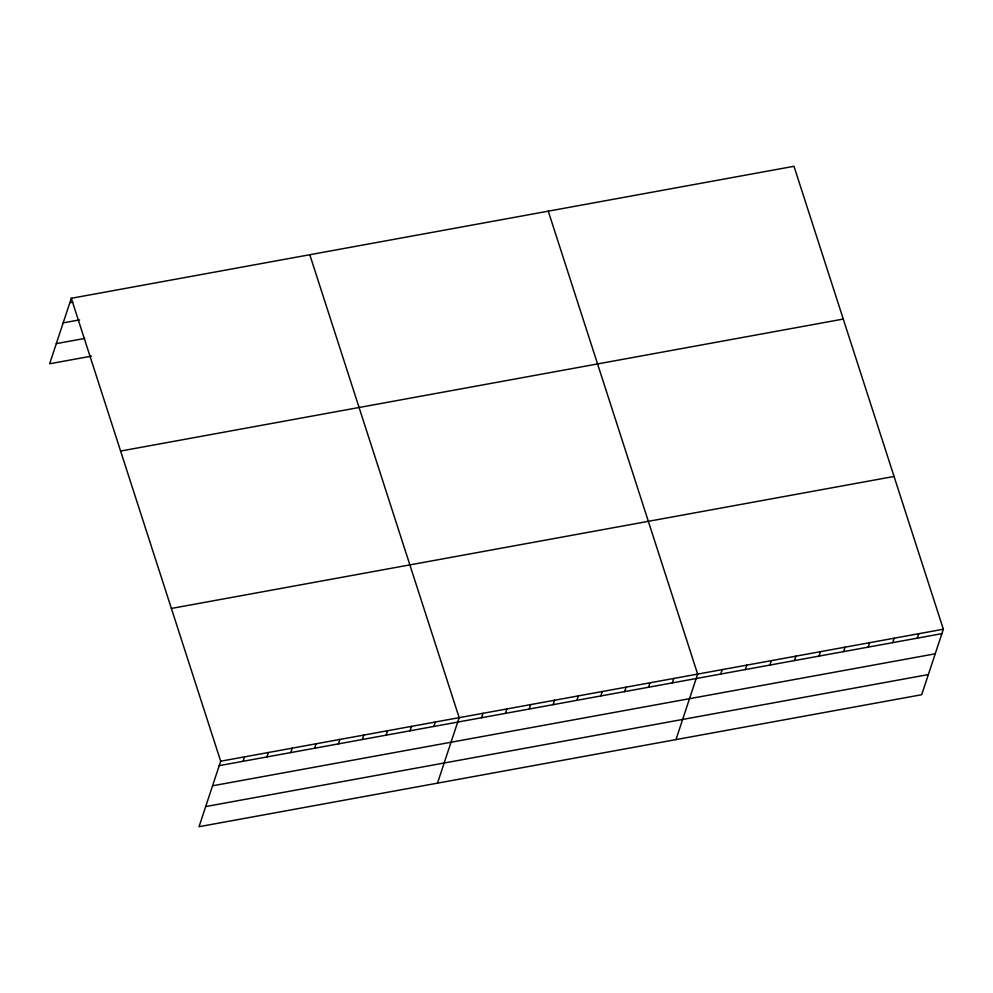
<?xml version="1.0" encoding="UTF-8"?>
<svg xmlns="http://www.w3.org/2000/svg" width="993" height="993" viewBox="0 0 993 993"><rect width="100%" height="100%" fill="white"/><g stroke="black" fill="none" stroke-linecap="round" stroke-linejoin="round"><path stroke-width="1.49" d="M71.31 298.285L220.682 761.221L199.022 826.71L921.69 694.715L943.35 629.227L793.978 166.29L71.31 298.285L49.65 363.773L91.381 356.152M243.062 761.296L244.526 756.865M266.906 756.951L268.383 752.508M290.763 752.595L292.227 748.151M314.607 748.238L316.072 743.794M338.452 743.881L339.929 739.437M362.308 739.524L363.773 735.081M386.153 735.168L387.618 730.724M409.997 730.811L411.462 726.38M433.842 726.454L435.319 722.023M437.503 783.142L459.163 717.666L309.791 254.729M481.543 717.74L483.008 713.309M505.387 713.384L506.864 708.952M529.244 709.027L530.709 704.596M553.089 704.67L554.553 700.239M576.933 700.326L578.398 695.882M600.777 695.969L602.255 691.525M624.634 691.612L626.099 687.168M648.479 687.255L649.943 682.812M672.323 682.899L673.8 678.455M675.985 739.586L697.645 674.098L548.273 211.174M720.744 674.048L722.209 669.617M745.321 669.567L746.786 665.124M769.885 665.074L771.35 660.643M794.462 660.593L795.927 656.15M819.026 656.1L820.491 651.669M843.603 651.619L845.068 647.175M868.167 647.126L869.632 642.694M892.744 642.632L894.209 638.201M917.309 638.151L918.773 633.708M69.845 302.728L72.824 302.182M63.18 322.874L79.577 319.883M56.316 343.628L84.628 338.452M120.6 451.058L843.268 319.063M171.392 608.448L894.06 476.454M220.682 761.221L943.35 629.227M219.217 765.653L941.885 633.658M212.552 785.798L935.22 653.804M205.688 806.564L928.356 674.57"/></g></svg>
